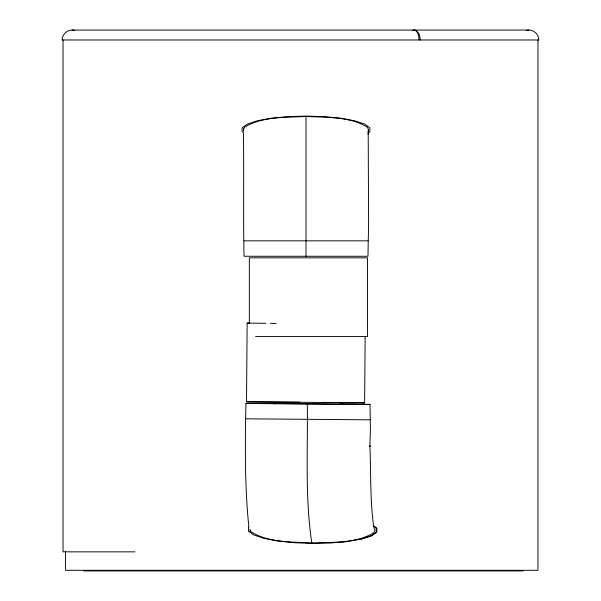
<?xml version="1.0" encoding="UTF-8"?>
<svg xmlns="http://www.w3.org/2000/svg" width="601" height="601" viewBox="0 0 601 601"><rect width="100%" height="100%" fill="white"/><g stroke="black" fill="none" stroke-linecap="round" stroke-linejoin="round"><path stroke-width="0.9" d="M263.719 403.496L245.944 403.421C245.058 444.65 244.667 486.104 248.874 527.19M365.153 336.244L364.619 402.805L246.523 401.851L247.154 323.105L249.34 323.098M248.589 527.22L248.559 531.134L253.705 534.92L263.599 538.293L277.452 540.96L294.137 542.718L312.302 543.424L330.475 543.011L347.19 541.524L361.727 538.999L371.681 535.792L376.88 532.08L376.91 528.174L373.236 525.462M307.321 403.992C307.945 450.059 304.91 496.764 311.716 542.425L312.31 543.011C332.774 541.982 355.597 543.687 373.777 532.787L374.994 530.202L373.814 527.58M373.679 526.484C369.968 499.754 371.035 472.641 369.893 445.739L369.9 446.498L370.389 428.483L370.021 404.398L362.005 404.315M243.428 133.67C244.006 174.538 243.21 215.428 244.036 256.259L367.962 256.259L368.593 223.73L368.203 131.957M368.113 134.196L368.451 130.537M243.405 131.146L243.698 128.937M368 131.086L368.601 129.786L367.391 127.187C349.294 116.143 326.463 117.668 305.999 116.466C285.535 117.668 262.697 116.143 244.599 127.194L243.397 129.786M368.375 132.813L369.855 131.747L369.855 127.833L364.679 124.084L354.755 120.801L340.88 118.239L324.172 116.617L305.999 116.061L287.826 116.617L271.119 118.239L257.243 120.801L247.319 124.084L242.143 127.833L242.143 131.747L243.623 132.813M361.081 539.074L371.035 535.867L376.234 532.163L376.264 528.256L373.326 526.085M412.812 30.388L413.668 30.163L412.632 30.388M72.097 30.05C66.786 30.02 62.136 34.663 62.166 39.982L538.834 39.982C538.864 34.663 534.214 30.02 528.903 30.05L72.097 30.05L74.667 30.388M526.333 30.388L528.903 30.05M249.392 403.451L254.478 403.444M246.004 418.822L369.9 419.821M370.021 404.398L361.486 404.375M312.302 543.424L312.948 543.342M342.262 541.944L347.836 541.441M246.523 401.851L299.929 402.189M244.036 240.836L367.962 240.836M255.56 336.583L367.459 336.583L367.459 257.829L249.332 257.829L249.332 323.458M135.007 551.853L63.037 551.853L63.037 39.982M83.877 570.95L523.103 570.95M261.119 403.474L276.55 403.587M339.415 404.233L352.246 404.323M364.634 404.405L273.598 403.707M321.49 402.37L364.619 402.805M274.702 403.572L308.644 403.827M308.606 403.834L342.367 404.112M265.845 323.315L247.154 323.105M270.51 323.361L276.107 323.413M353.057 404.218L365.183 404.338M340.459 404.105L355.709 404.24M260.256 403.587L275.506 403.722M250.782 403.489L262.907 403.602M245.944 403.421L253.96 403.511M312.31 543.011C291.861 541.651 269.015 542.988 251.015 531.795L249.836 529.196M249.205 531.051L250.677 532.133M537.963 39.982L537.963 570.296L65.464 570.296L65.464 551.523M305.999 116.466L305.999 256.259M419.062 39.982A9.932 4.966 -90 0 0 414.097 30.05L415.734 30.388L418.424 32.957A9.969 6.07 90 0 1 420.174 39.982"/></g></svg>
